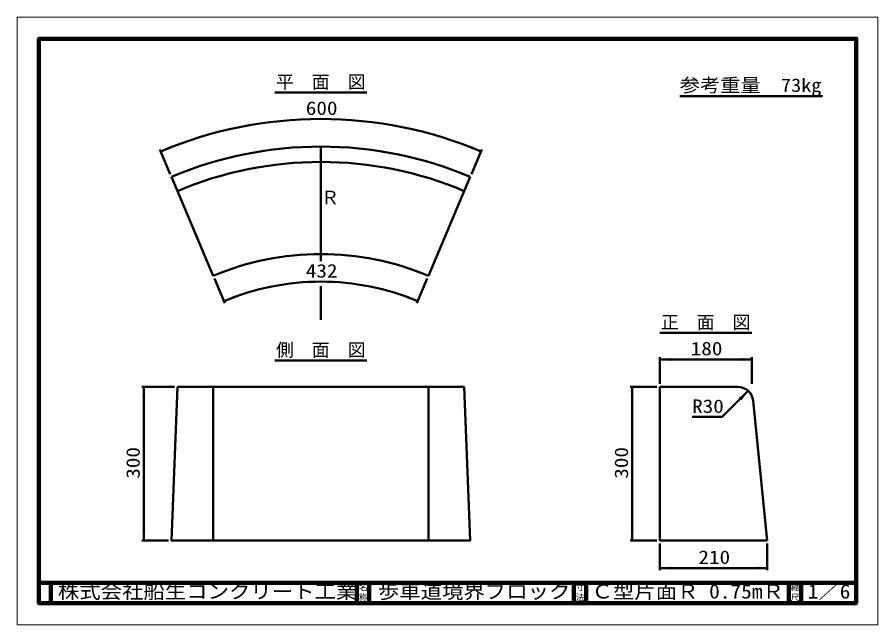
# Model space of a CAD drawing. Units: millimetres, scale not verified, with parts at other scales. Extents: x -2102 to 2102, y -1485 to 1485.
import ezdxf
from ezdxf.enums import TextEntityAlignment as Align

# ---------------------------------------------------------------- set-up
doc = ezdxf.new("R2010")
doc.units = ezdxf.units.MM
doc.header["$LTSCALE"] = 5
doc.layers.add('0-0_V-nasSTD', color=7, linetype='Continuous', lineweight=50)
doc.layers.add('0-1_0', color=7, linetype='Continuous', lineweight=50)
doc.styles.add('ＭＳ ゴシック', font='')
doc.styles.get('ＭＳ ゴシック').set_extended_font_data('MS Gothic')

msp = doc.modelspace()

# ---------------------------------------------------------------- linework, layer by layer
at = {"layer": '0-0_V-nasSTD', "lineweight": 100}
for p, q in [((-1997.5, 1380), (-1997.5, -1380)), ((-442.5, -1280), (-442.5, -1380)), ((-382.5, -1280), (-382.5, -1380)), ((617.5, -1280), (617.5, -1380)), ((677.5, -1280), (677.5, -1380)), ((1667.5, -1280), (1667.5, -1380)), ((1727.5, -1280), (1727.5, -1380)), ((-1997.5, -1380), (1997.5, -1380))]:
    msp.add_line(p, q, dxfattribs=at)
at = {"layer": '0-0_V-nasSTD'}
for p, q in [((-618.75, 852.5), (-618.75, 292.5)), ((-1405.375, 838.043), (-1354.751, 718.305)), ((167.875, 838.043), (117.251, 718.305)), ((-1348.909, 704.489), (-1144.465, 220.932)), ((111.409, 704.489), (-93.035, 220.932)), ((-1138.623, 207.116), (-1087.999, 87.378)), ((-618.75, 170), (-618.75, 5)), ((-98.877, 207.116), (-149.501, 87.378)), ((1037.053, -177.5), (1037.053, -307.5)), ((1037.053, -187.5), (1487.053, -187.5)), ((1487.053, -177.5), (1487.053, -307.5)), ((-1493.909, -322.5), (-1333.909, -322.5)), ((-1483.909, -1072.5), (-1483.909, -322.5)), ((82.203, -322.5), (-1319.703, -322.5)), ((-1144.465, -322.5), (-1144.465, -1072.5)), ((-93.035, -322.5), (-93.035, -1072.5)), ((892.053, -322.5), (1022.053, -322.5)), ((902.053, -1072.5), (902.053, -322.5)), ((1419.179, -322.5), (1037.053, -322.5)), ((1342.225, -469.17), (1469.504, -341.891)), ((1493.807, -390.037), (1562.053, -1072.5)), ((1195.225, -469.17), (1342.225, -469.17)), ((-1493.909, -1072.5), (-1363.909, -1072.5)), ((892.053, -1072.5), (1022.053, -1072.5)), ((1037.053, -1217.5), (1037.053, -1087.5)), ((1562.053, -1217.5), (1562.053, -1087.5)), ((1037.053, -1207.5), (1562.053, -1207.5))]:
    msp.add_line(p, q, dxfattribs=at)
at = {"layer": '0-0_V-nasSTD', "lineweight": 18}
for points in [[(-2102.5, -1485), (-2102.5, 1485), (2102.5, 1485), (2102.5, -1485)], [(-2002.5, -1385), (-2002.5, 1385), (2002.5, 1385), (2002.5, -1385)]]:
    msp.add_lwpolyline(points, close=True, dxfattribs=at)
at = {"layer": '0-0_V-nasSTD', "lineweight": 100}
msp.add_lwpolyline([(1997.5, -1380), (1997.5, 1380), (-1997.5, 1380)], dxfattribs=at)
at = {"layer": '0-0_V-nasSTD'}
for points in [[(-1319.703, -322.5), (-1348.909, -1072.5), (111.409, -1072.5), (82.203, -322.5)], [(1037.053, -322.5), (1037.053, -1072.5), (1562.053, -1072.5)]]:
    msp.add_lwpolyline(points, dxfattribs=at)
for centre, radius, start, end in [((-618.75, -1022.5), 2010, 67.08169, 112.91831), ((-618.75, -1022.5), 1875, 67.08169, 112.91831), ((-618.75, -1022.5), 1800, 67.08169, 112.91831), ((-618.75, -1022.5), 1350, 67.08169, 112.91831), ((-618.75, -1022.5), 1215, 67.08169, 112.91831), ((1419.179, -397.5), 75, 5.71059, 90)]:
    msp.add_arc(centre, radius, start, end, dxfattribs=at)
for points in [[(-1401.481, 828.833), (-1352.899, 858.695), (-1345.84, 841.325)], [(-628.125, 796.25), (-618.75, 852.5), (-609.375, 796.25)], [(108.34, 841.325), (115.399, 858.695), (163.981, 828.833)], [(-1091.893, 96.589), (-1043.04, 126.006), (-1036.141, 108.572)], [(-201.359, 108.572), (-194.46, 126.006), (-145.607, 96.589)], [(1037.053, -187.5), (1093.303, -196.875), (1093.303, -178.125)], [(1430.803, -196.875), (1430.803, -178.125), (1487.053, -187.5)], [(-1493.284, -378.75), (-1483.909, -322.5), (-1474.534, -378.75)], [(892.678, -378.75), (902.053, -322.5), (911.428, -378.75)], [(1423.101, -375.037), (1436.359, -388.295), (1469.504, -341.891)], [(-1493.284, -1016.25), (-1483.909, -1072.5), (-1474.534, -1016.25)], [(892.678, -1016.25), (902.053, -1072.5), (911.428, -1016.25)], [(1037.053, -1207.5), (1093.303, -1216.875), (1093.303, -1198.125)], [(1505.803, -1216.875), (1505.803, -1198.125), (1562.053, -1207.5)]]:
    msp.add_solid(points, dxfattribs=at)
at = {"layer": '0-1_0'}
for p, q in [((-843.125, 1117.5), (-394.375, 1117.5)), ((1832.5, 1099.806), (1134.5, 1099.806)), ((1037.678, -57.5), (1486.428, -57.5)), ((-843.125, -192.5), (-394.375, -192.5))]:
    msp.add_line(p, q, dxfattribs=at)
at = {"layer": '0-1_0', "lineweight": 100}
for p, q in [((-1997.5, -1280), (1997.5, -1280)), ((-1937.5, -1280), (-1937.5, -1380))]:
    msp.add_line(p, q, dxfattribs=at)

# ---------------------------------------------------------------- texts
at = {"layer": '0-0_V-nasSTD', "style": 'ＭＳ ゴシック'}
for s, height, p in [('平\u3000面\u3000図', 64.15, (-838.125, 1117.5)), ('Ｒ', 65.98, (-618.75, 551.25)), ('正\u3000面\u3000図', 64.15, (1042.678, -57.5)), ('側\u3000面\u3000図', 64.15, (-838.125, -192.5)), ('名', 30.79, (-433.518, -1326.001)), ('寸', 30.79, (626.482, -1326.001)), ('縮', 30.79, (1676.482, -1326.001)), ('称', 30.79, (-433.524, -1375.99)), ('法', 30.79, (626.476, -1375.99)), ('尺', 30.79, (1676.476, -1375.99))]:
    msp.add_text(s, height=height, dxfattribs=at).set_placement(p, align=Align.BOTTOM_LEFT)
for s, height, width, p in [('参考重量\u300073kg', 65.98, 1.1, (1134.5, 1099.806)), ('600', 65.98, 1.15, (-692.25, 987.5)), ('432', 65.98, 1.15, (-692.25, 192.5)), ('180', 65.98, 1.15, (1188.553, -187.5)), ('R30', 65.98, 1.15, (1195.225, -469.17)), ('210', 65.98, 1.15, (1226.053, -1207.5)), ('株式会社船生コンクリート工業', 69.65, 1.1, (-1903.75, -1377.5)), ('歩車道境界ブロック', 69.65, 1.1, (-340, -1377.5)), ('Ｃ型片面Ｒ 0.75mＲ', 69.65, 1.1, (703.75, -1377.5)), ('1／6', 69.65, 1.1, (1760, -1377.418))]:
    msp.add_text(s, height=height, dxfattribs=dict(at, width=width)).set_placement(p, align=Align.BOTTOM_LEFT)
at = {"layer": '0-0_V-nasSTD', "style": 'ＭＳ ゴシック', "width": 1.15}
for p in [(-1483.909, -771), (902.053, -771)]:
    msp.add_text('300', height=65.98, rotation=90, dxfattribs=at).set_placement(p, align=Align.BOTTOM_LEFT)

doc.saveas('drawing.dxf')
